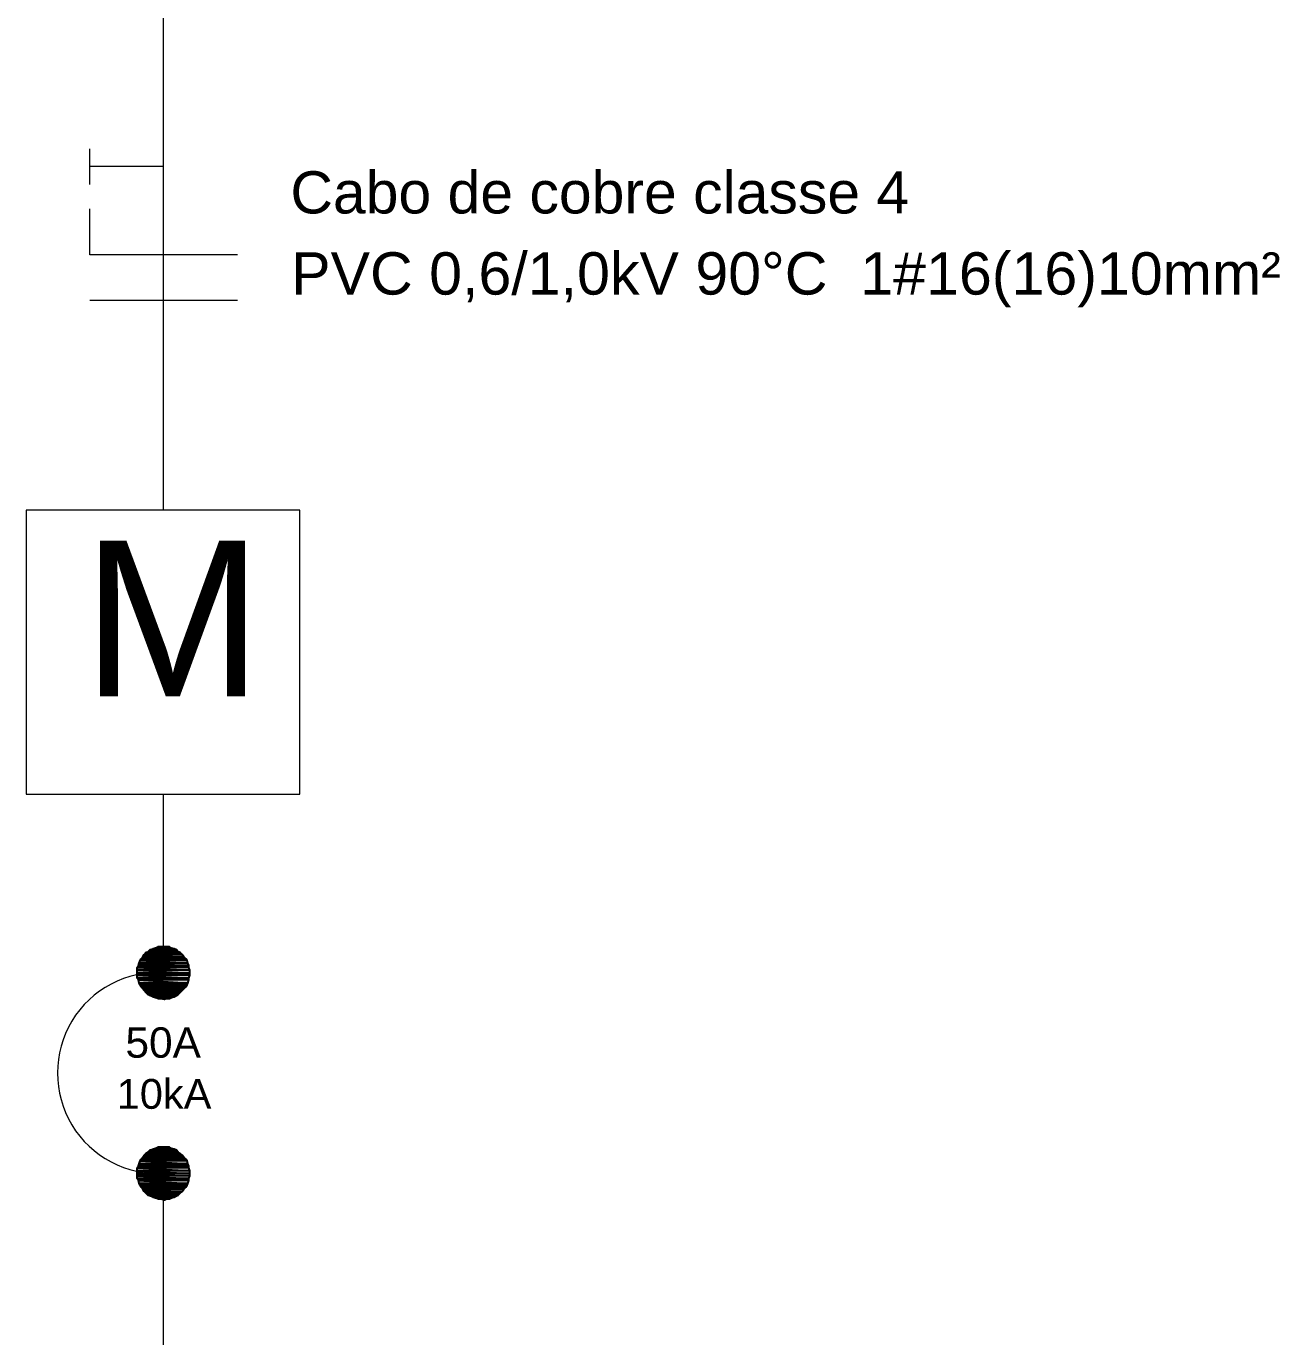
# Model space of a CAD drawing. Header units: millimetres. Extents: x 53 to 176, y -29 to 32.
# Drawn here: x 127.658 to 132.264, y 19.429 to 24.244 of the extents above; entities that cross this region are included whole.
import ezdxf

# ---------------------------------------------------------------- set-up
doc = ezdxf.new("R2010")
doc.units = ezdxf.units.MM
doc.layers.add('13 - Diagrama unifilar', color=7, linetype='Continuous', lineweight=30)
doc.styles.add('Arial0', font='arial.ttf', dxfattribs={"height": 3.14658})

msp = doc.modelspace()

# ---------------------------------------------------------------- hatches: boundary and pattern name
at = {"layer": '13 - Diagrama unifilar', "true_color": 0x000007}
h = msp.add_hatch(color=7, dxfattribs=at)
h.paths.add_polyline_path([(128.2099, 20.8503), (128.1121, 20.8503), (128.2169, 20.8433)])
h.paths.add_polyline_path([(128.1121, 20.8503), (128.2169, 20.8433), (128.1052, 20.8433)])
h = msp.add_hatch(color=7, dxfattribs=at)
h.paths.add_polyline_path([(128.2015, 20.8544), (128.1233, 20.8544), (128.2099, 20.8503)])
h.paths.add_polyline_path([(128.1233, 20.8544), (128.2099, 20.8503), (128.1121, 20.8503)])
h = msp.add_hatch(color=7, dxfattribs=at)
h.paths.add_polyline_path([(128.1918, 20.8572), (128.1303, 20.8572), (128.2015, 20.8544)])
h.paths.add_polyline_path([(128.1303, 20.8572), (128.2015, 20.8544), (128.1233, 20.8544)])
h = msp.add_hatch(color=7, dxfattribs=at)
h.paths.add_polyline_path([(128.1848, 20.8614), (128.1415, 20.8614), (128.1918, 20.8572)])
h.paths.add_polyline_path([(128.1415, 20.8614), (128.1918, 20.8572), (128.1303, 20.8572)])
h = msp.add_hatch(color=7, dxfattribs=at)
h.paths.add_polyline_path([(128.2518, 20.8014), (128.073, 20.8014), (128.256, 20.793)])
h.paths.add_polyline_path([(128.073, 20.8014), (128.256, 20.793), (128.0702, 20.793)])
h = msp.add_hatch(color=7, dxfattribs=at)
h.paths.add_polyline_path([(128.249, 20.8111), (128.0772, 20.8111), (128.2518, 20.8014)])
h.paths.add_polyline_path([(128.0772, 20.8111), (128.2518, 20.8014), (128.073, 20.8014)])
h = msp.add_hatch(color=7, dxfattribs=at)
h.paths.add_polyline_path([(128.2448, 20.8181), (128.08, 20.8181), (128.249, 20.8111)])
h.paths.add_polyline_path([(128.08, 20.8181), (128.249, 20.8111), (128.0772, 20.8111)])
h = msp.add_hatch(color=7, dxfattribs=at)
h.paths.add_polyline_path([(128.2379, 20.8251), (128.087, 20.8251), (128.2448, 20.8181)])
h.paths.add_polyline_path([(128.087, 20.8251), (128.2448, 20.8181), (128.08, 20.8181)])
h = msp.add_hatch(color=7, dxfattribs=at)
h.paths.add_polyline_path([(128.2309, 20.8335), (128.0912, 20.8335), (128.2379, 20.8251)])
h.paths.add_polyline_path([(128.0912, 20.8335), (128.2379, 20.8251), (128.087, 20.8251)])
h = msp.add_hatch(color=7, dxfattribs=at)
h.paths.add_polyline_path([(128.2239, 20.8405), (128.0982, 20.8405), (128.2309, 20.8335)])
h.paths.add_polyline_path([(128.0982, 20.8405), (128.2309, 20.8335), (128.0912, 20.8335)])
h = msp.add_hatch(color=7, dxfattribs=at)
h.paths.add_polyline_path([(128.2169, 20.8433), (128.1052, 20.8433), (128.2239, 20.8405)])
h.paths.add_polyline_path([(128.1052, 20.8433), (128.2239, 20.8405), (128.0982, 20.8405)])
h = msp.add_hatch(color=7, dxfattribs=at)
h.paths.add_polyline_path([(128.256, 20.793), (128.0702, 20.793), (128.256, 20.786)])
h.paths.add_polyline_path([(128.0702, 20.793), (128.256, 20.786), (128.0661, 20.786)])
h = msp.add_hatch(color=7, dxfattribs=at)
h.paths.add_polyline_path([(128.256, 20.786), (128.0661, 20.786), (128.2588, 20.7762)])
h.paths.add_polyline_path([(128.0661, 20.786), (128.2588, 20.7762), (128.0661, 20.7762)])
h = msp.add_hatch(color=7, dxfattribs=at)
h.paths.add_polyline_path([(128.2588, 20.7762), (128.0661, 20.7762), (128.2588, 20.765)])
h.paths.add_polyline_path([(128.0661, 20.7762), (128.2588, 20.765), (128.0661, 20.765)])
h = msp.add_hatch(color=7, dxfattribs=at)
h.paths.add_polyline_path([(128.2588, 20.765), (128.0661, 20.765), (128.2588, 20.7581)])
h.paths.add_polyline_path([(128.0661, 20.765), (128.2588, 20.7581), (128.0661, 20.7581)])
h = msp.add_hatch(color=7, dxfattribs=at)
h.paths.add_polyline_path([(128.2588, 20.7581), (128.0661, 20.7581), (128.256, 20.7469)])
h.paths.add_polyline_path([(128.0661, 20.7581), (128.256, 20.7469), (128.0661, 20.7469)])
h = msp.add_hatch(color=7, dxfattribs=at)
h.paths.add_polyline_path([(128.256, 20.7469), (128.0661, 20.7469), (128.256, 20.7399)])
h.paths.add_polyline_path([(128.0661, 20.7469), (128.256, 20.7399), (128.0702, 20.7399)])
h = msp.add_hatch(color=7, dxfattribs=at)
h.paths.add_polyline_path([(128.256, 20.7399), (128.0702, 20.7399), (128.2518, 20.7287)])
h.paths.add_polyline_path([(128.0702, 20.7399), (128.2518, 20.7287), (128.073, 20.7287)])
h = msp.add_hatch(color=7, dxfattribs=at)
h.paths.add_polyline_path([(128.2518, 20.7287), (128.073, 20.7287), (128.249, 20.7217)])
h.paths.add_polyline_path([(128.073, 20.7287), (128.249, 20.7217), (128.0772, 20.7217)])
h = msp.add_hatch(color=7, dxfattribs=at)
h.paths.add_polyline_path([(128.249, 20.7217), (128.0772, 20.7217), (128.2448, 20.7148)])
h.paths.add_polyline_path([(128.0772, 20.7217), (128.2448, 20.7148), (128.08, 20.7148)])
h = msp.add_hatch(color=7, dxfattribs=at)
h.paths.add_polyline_path([(128.2448, 20.7148), (128.08, 20.7148), (128.2379, 20.7078)])
h.paths.add_polyline_path([(128.08, 20.7148), (128.2379, 20.7078), (128.087, 20.7078)])
h = msp.add_hatch(color=7, dxfattribs=at)
h.paths.add_polyline_path([(128.2379, 20.7078), (128.087, 20.7078), (128.2309, 20.7008)])
h.paths.add_polyline_path([(128.087, 20.7078), (128.2309, 20.7008), (128.0912, 20.7008)])
h = msp.add_hatch(color=7, dxfattribs=at)
h.paths.add_polyline_path([(128.2309, 20.7008), (128.0912, 20.7008), (128.2239, 20.6938)])
h.paths.add_polyline_path([(128.0912, 20.7008), (128.2239, 20.6938), (128.0982, 20.6938)])
h = msp.add_hatch(color=7, dxfattribs=at)
h.paths.add_polyline_path([(128.2239, 20.6938), (128.0982, 20.6938), (128.2169, 20.6868)])
h.paths.add_polyline_path([(128.0982, 20.6938), (128.2169, 20.6868), (128.1052, 20.6868)])
h = msp.add_hatch(color=7, dxfattribs=at)
h.paths.add_polyline_path([(128.2169, 20.6868), (128.1052, 20.6868), (128.2099, 20.6826)])
h.paths.add_polyline_path([(128.1052, 20.6868), (128.2099, 20.6826), (128.1121, 20.6826)])
h = msp.add_hatch(color=7, dxfattribs=at)
h.paths.add_polyline_path([(128.2099, 20.6826), (128.1121, 20.6826), (128.2015, 20.6784)])
h.paths.add_polyline_path([(128.1121, 20.6826), (128.2015, 20.6784), (128.1233, 20.6784)])
h = msp.add_hatch(color=7, dxfattribs=at)
h.paths.add_polyline_path([(128.2015, 20.6784), (128.1233, 20.6784), (128.1918, 20.6757)])
h.paths.add_polyline_path([(128.1233, 20.6784), (128.1918, 20.6757), (128.1303, 20.6757)])
h = msp.add_hatch(color=7, dxfattribs=at)
h.paths.add_polyline_path([(128.1918, 20.6757), (128.1303, 20.6757), (128.1848, 20.6715)])
h.paths.add_polyline_path([(128.1303, 20.6757), (128.1848, 20.6715), (128.1415, 20.6715)])
h = msp.add_hatch(color=7, dxfattribs=at)
h.paths.add_polyline_path([(128.1415, 20.6715), (128.1485, 20.6715), (128.1736, 20.6715)])
h.paths.add_polyline_path([(128.1485, 20.6715), (128.1736, 20.6715), (128.1666, 20.6687)])
h = msp.add_hatch(color=7, dxfattribs=at)
h.paths.add_polyline_path([(128.2448, 20.082), (128.08, 20.082), (128.249, 20.075)])
h.paths.add_polyline_path([(128.08, 20.082), (128.249, 20.075), (128.0772, 20.075)])
h = msp.add_hatch(color=7, dxfattribs=at)
h.paths.add_polyline_path([(128.2379, 20.089), (128.087, 20.089), (128.2448, 20.082)])
h.paths.add_polyline_path([(128.087, 20.089), (128.2448, 20.082), (128.08, 20.082)])
h = msp.add_hatch(color=7, dxfattribs=at)
h.paths.add_polyline_path([(128.2309, 20.096), (128.0912, 20.096), (128.2379, 20.089)])
h.paths.add_polyline_path([(128.0912, 20.096), (128.2379, 20.089), (128.087, 20.089)])
h = msp.add_hatch(color=7, dxfattribs=at)
h.paths.add_polyline_path([(128.2239, 20.103), (128.0982, 20.103), (128.2309, 20.096)])
h.paths.add_polyline_path([(128.0982, 20.103), (128.2309, 20.096), (128.0912, 20.096)])
h = msp.add_hatch(color=7, dxfattribs=at)
h.paths.add_polyline_path([(128.2169, 20.1072), (128.1052, 20.1072), (128.2239, 20.103)])
h.paths.add_polyline_path([(128.1052, 20.1072), (128.2239, 20.103), (128.0982, 20.103)])
h = msp.add_hatch(color=7, dxfattribs=at)
h.paths.add_polyline_path([(128.2099, 20.1142), (128.1121, 20.1142), (128.2169, 20.1072)])
h.paths.add_polyline_path([(128.1121, 20.1142), (128.2169, 20.1072), (128.1052, 20.1072)])
h = msp.add_hatch(color=7, dxfattribs=at)
h.paths.add_polyline_path([(128.2015, 20.1183), (128.1233, 20.1183), (128.2099, 20.1142)])
h.paths.add_polyline_path([(128.1233, 20.1183), (128.2099, 20.1142), (128.1121, 20.1142)])
h = msp.add_hatch(color=7, dxfattribs=at)
h.paths.add_polyline_path([(128.1918, 20.1211), (128.1303, 20.1211), (128.2015, 20.1183)])
h.paths.add_polyline_path([(128.1303, 20.1211), (128.2015, 20.1183), (128.1233, 20.1183)])
h = msp.add_hatch(color=7, dxfattribs=at)
h.paths.add_polyline_path([(128.1848, 20.1253), (128.1415, 20.1253), (128.1918, 20.1211)])
h.paths.add_polyline_path([(128.1415, 20.1253), (128.1918, 20.1211), (128.1303, 20.1211)])
h = msp.add_hatch(color=7, dxfattribs=at)
h.paths.add_polyline_path([(128.256, 20.0569), (128.0702, 20.0569), (128.256, 20.0499)])
h.paths.add_polyline_path([(128.0702, 20.0569), (128.256, 20.0499), (128.0661, 20.0499)])
h = msp.add_hatch(color=7, dxfattribs=at)
h.paths.add_polyline_path([(128.256, 20.0499), (128.0661, 20.0499), (128.2588, 20.0387)])
h.paths.add_polyline_path([(128.0661, 20.0499), (128.2588, 20.0387), (128.0661, 20.0387)])
h = msp.add_hatch(color=7, dxfattribs=at)
h.paths.add_polyline_path([(128.2588, 20.0387), (128.0661, 20.0387), (128.2588, 20.029)])
h.paths.add_polyline_path([(128.0661, 20.0387), (128.2588, 20.029), (128.0661, 20.029)])
h = msp.add_hatch(color=7, dxfattribs=at)
h.paths.add_polyline_path([(128.2518, 20.0639), (128.073, 20.0639), (128.256, 20.0569)])
h.paths.add_polyline_path([(128.073, 20.0639), (128.256, 20.0569), (128.0702, 20.0569)])
h = msp.add_hatch(color=7, dxfattribs=at)
h.paths.add_polyline_path([(128.249, 20.075), (128.0772, 20.075), (128.2518, 20.0639)])
h.paths.add_polyline_path([(128.0772, 20.075), (128.2518, 20.0639), (128.073, 20.0639)])
h = msp.add_hatch(color=7, dxfattribs=at)
h.paths.add_polyline_path([(128.2588, 20.029), (128.0661, 20.029), (128.2588, 20.0206)])
h.paths.add_polyline_path([(128.0661, 20.029), (128.2588, 20.0206), (128.0661, 20.0206)])
h = msp.add_hatch(color=7, dxfattribs=at)
h.paths.add_polyline_path([(128.2588, 20.0206), (128.0661, 20.0206), (128.256, 20.0108)])
h.paths.add_polyline_path([(128.0661, 20.0206), (128.256, 20.0108), (128.0661, 20.0108)])
h = msp.add_hatch(color=7, dxfattribs=at)
h.paths.add_polyline_path([(128.256, 20.0108), (128.0661, 20.0108), (128.256, 20.0038)])
h.paths.add_polyline_path([(128.0661, 20.0108), (128.256, 20.0038), (128.0702, 20.0038)])
h = msp.add_hatch(color=7, dxfattribs=at)
h.paths.add_polyline_path([(128.256, 20.0038), (128.0702, 20.0038), (128.2518, 19.9926)])
h.paths.add_polyline_path([(128.0702, 20.0038), (128.2518, 19.9926), (128.073, 19.9926)])
h = msp.add_hatch(color=7, dxfattribs=at)
h.paths.add_polyline_path([(128.2518, 19.9926), (128.073, 19.9926), (128.249, 19.9857)])
h.paths.add_polyline_path([(128.073, 19.9926), (128.249, 19.9857), (128.0772, 19.9857)])
h = msp.add_hatch(color=7, dxfattribs=at)
h.paths.add_polyline_path([(128.249, 19.9857), (128.0772, 19.9857), (128.2448, 19.9787)])
h.paths.add_polyline_path([(128.0772, 19.9857), (128.2448, 19.9787), (128.08, 19.9787)])
h = msp.add_hatch(color=7, dxfattribs=at)
h.paths.add_polyline_path([(128.2448, 19.9787), (128.08, 19.9787), (128.2379, 19.9717)])
h.paths.add_polyline_path([(128.08, 19.9787), (128.2379, 19.9717), (128.087, 19.9717)])
h = msp.add_hatch(color=7, dxfattribs=at)
h.paths.add_polyline_path([(128.2379, 19.9717), (128.087, 19.9717), (128.2309, 19.9633)])
h.paths.add_polyline_path([(128.087, 19.9717), (128.2309, 19.9633), (128.0912, 19.9633)])
h = msp.add_hatch(color=7, dxfattribs=at)
h.paths.add_polyline_path([(128.2309, 19.9633), (128.0912, 19.9633), (128.2239, 19.9563)])
h.paths.add_polyline_path([(128.0912, 19.9633), (128.2239, 19.9563), (128.0982, 19.9563)])
h = msp.add_hatch(color=7, dxfattribs=at)
h.paths.add_polyline_path([(128.2239, 19.9563), (128.0982, 19.9563), (128.2169, 19.9493)])
h.paths.add_polyline_path([(128.0982, 19.9563), (128.2169, 19.9493), (128.1052, 19.9493)])
h = msp.add_hatch(color=7, dxfattribs=at)
h.paths.add_polyline_path([(128.2169, 19.9493), (128.1052, 19.9493), (128.2099, 19.9465)])
h.paths.add_polyline_path([(128.1052, 19.9493), (128.2099, 19.9465), (128.1121, 19.9465)])
h = msp.add_hatch(color=7, dxfattribs=at)
h.paths.add_polyline_path([(128.2099, 19.9465), (128.1121, 19.9465), (128.2015, 19.9424)])
h.paths.add_polyline_path([(128.1121, 19.9465), (128.2015, 19.9424), (128.1233, 19.9424)])
h = msp.add_hatch(color=7, dxfattribs=at)
h.paths.add_polyline_path([(128.2015, 19.9424), (128.1233, 19.9424), (128.1918, 19.9396)])
h.paths.add_polyline_path([(128.1233, 19.9424), (128.1918, 19.9396), (128.1303, 19.9396)])
h = msp.add_hatch(color=7, dxfattribs=at)
h.paths.add_polyline_path([(128.1918, 19.9396), (128.1303, 19.9396), (128.1848, 19.9354)])
h.paths.add_polyline_path([(128.1303, 19.9396), (128.1848, 19.9354), (128.1415, 19.9354)])
h = msp.add_hatch(color=7, dxfattribs=at)
h.paths.add_polyline_path([(128.1415, 19.9354), (128.1485, 19.9354), (128.1736, 19.9354)])
h.paths.add_polyline_path([(128.1485, 19.9354), (128.1736, 19.9354), (128.1666, 19.9312)])

# ---------------------------------------------------------------- linework, layer by layer
at = {"layer": '13 - Diagrama unifilar', "color": 7, "linetype": 'Continuous', "lineweight": 20, "true_color": 0x000007}
for points in [[(128.1624, 23.4831), (128.1624, 25.6844), (128.1624, 25.6844)], [(128.1624, 23.729), (127.8915, 23.729), (127.8915, 23.7932)], [(127.8915, 23.6619), (127.8915, 23.729), (127.8915, 23.729)], [(128.4348, 23.4035), (128.1624, 23.4035), (127.8915, 23.4035), (127.8915, 23.5725)], [(128.1624, 22.4663), (128.1624, 23.4831), (128.1624, 23.4831)], [(128.4348, 23.2359), (128.1624, 23.2359), (127.8915, 23.2359)], [(128.1624, 20.765), (128.1624, 21.4229), (128.1624, 21.4229)], [(128.1624, 18.5735), (128.1624, 20.029), (128.1624, 20.029)]]:
    msp.add_lwpolyline(points, dxfattribs=at)
msp.add_lwpolyline([(127.6582, 21.4229), (128.6639, 21.4229), (128.6639, 22.4663), (127.6582, 22.4663)], close=True, dxfattribs=at)
at = {"layer": '13 - Diagrama unifilar', "color": 7, "linetype": 'Continuous', "lineweight": -2, "true_color": 0x000007}
for points in [[(128.1121, 20.8503), (128.2169, 20.8433), (128.1052, 20.8433)], [(128.1233, 20.8544), (128.2099, 20.8503), (128.1121, 20.8503)], [(128.2099, 20.8503), (128.1121, 20.8503), (128.2169, 20.8433)], [(128.1303, 20.8572), (128.2015, 20.8544), (128.1233, 20.8544)], [(128.2015, 20.8544), (128.1233, 20.8544), (128.2099, 20.8503)], [(128.1415, 20.8614), (128.1918, 20.8572), (128.1303, 20.8572)], [(128.1918, 20.8572), (128.1303, 20.8572), (128.2015, 20.8544)], [(128.1485, 20.8614), (128.1848, 20.8614), (128.1415, 20.8614)], [(128.1848, 20.8614), (128.1415, 20.8614), (128.1918, 20.8572)], [(128.1666, 20.8614), (128.1736, 20.8614), (128.1485, 20.8614)], [(128.1736, 20.8614), (128.1485, 20.8614), (128.1848, 20.8614)], [(128.073, 20.8014), (128.256, 20.793), (128.0702, 20.793)], [(128.0772, 20.8111), (128.2518, 20.8014), (128.073, 20.8014)], [(128.2518, 20.8014), (128.073, 20.8014), (128.256, 20.793)], [(128.08, 20.8181), (128.249, 20.8111), (128.0772, 20.8111)], [(128.249, 20.8111), (128.0772, 20.8111), (128.2518, 20.8014)], [(128.087, 20.8251), (128.2448, 20.8181), (128.08, 20.8181)], [(128.2448, 20.8181), (128.08, 20.8181), (128.249, 20.8111)], [(128.0912, 20.8335), (128.2379, 20.8251), (128.087, 20.8251)], [(128.2379, 20.8251), (128.087, 20.8251), (128.2448, 20.8181)], [(128.0982, 20.8405), (128.2309, 20.8335), (128.0912, 20.8335)], [(128.2309, 20.8335), (128.0912, 20.8335), (128.2379, 20.8251)], [(128.1052, 20.8433), (128.2239, 20.8405), (128.0982, 20.8405)], [(128.2239, 20.8405), (128.0982, 20.8405), (128.2309, 20.8335)], [(128.2169, 20.8433), (128.1052, 20.8433), (128.2239, 20.8405)], [(128.0702, 20.793), (128.256, 20.786), (128.0661, 20.786)], [(128.256, 20.786), (128.0661, 20.786), (128.2588, 20.7762)], [(128.0661, 20.786), (128.2588, 20.7762), (128.0661, 20.7762)], [(128.2588, 20.7762), (128.0661, 20.7762), (128.2588, 20.765)], [(128.0661, 20.7762), (128.2588, 20.765), (128.0661, 20.765)], [(128.2588, 20.765), (128.0661, 20.765), (128.2588, 20.7581)], [(128.0661, 20.765), (128.2588, 20.7581), (128.0661, 20.7581)], [(128.2588, 20.7581), (128.0661, 20.7581), (128.256, 20.7469)], [(128.0661, 20.7581), (128.256, 20.7469), (128.0661, 20.7469)], [(128.256, 20.793), (128.0702, 20.793), (128.256, 20.786)], [(128.256, 20.7469), (128.0661, 20.7469), (128.256, 20.7399)], [(128.0661, 20.7469), (128.256, 20.7399), (128.0702, 20.7399)], [(128.256, 20.7399), (128.0702, 20.7399), (128.2518, 20.7287)], [(128.0702, 20.7399), (128.2518, 20.7287), (128.073, 20.7287)], [(128.2518, 20.7287), (128.073, 20.7287), (128.249, 20.7217)], [(128.073, 20.7287), (128.249, 20.7217), (128.0772, 20.7217)], [(128.249, 20.7217), (128.0772, 20.7217), (128.2448, 20.7148)], [(128.0772, 20.7217), (128.2448, 20.7148), (128.08, 20.7148)], [(128.2448, 20.7148), (128.08, 20.7148), (128.2379, 20.7078)], [(128.08, 20.7148), (128.2379, 20.7078), (128.087, 20.7078)], [(128.2379, 20.7078), (128.087, 20.7078), (128.2309, 20.7008)], [(128.087, 20.7078), (128.2309, 20.7008), (128.0912, 20.7008)], [(128.2309, 20.7008), (128.0912, 20.7008), (128.2239, 20.6938)], [(128.0912, 20.7008), (128.2239, 20.6938), (128.0982, 20.6938)], [(128.2239, 20.6938), (128.0982, 20.6938), (128.2169, 20.6868)], [(128.0982, 20.6938), (128.2169, 20.6868), (128.1052, 20.6868)], [(128.2169, 20.6868), (128.1052, 20.6868), (128.2099, 20.6826)], [(128.1052, 20.6868), (128.2099, 20.6826), (128.1121, 20.6826)], [(128.2099, 20.6826), (128.1121, 20.6826), (128.2015, 20.6784)], [(128.1121, 20.6826), (128.2015, 20.6784), (128.1233, 20.6784)], [(128.2015, 20.6784), (128.1233, 20.6784), (128.1918, 20.6757)], [(128.1233, 20.6784), (128.1918, 20.6757), (128.1303, 20.6757)], [(128.1918, 20.6757), (128.1303, 20.6757), (128.1848, 20.6715)], [(128.1303, 20.6757), (128.1848, 20.6715), (128.1415, 20.6715)], [(128.1415, 20.6715), (128.1485, 20.6715), (128.1736, 20.6715)], [(128.1415, 20.6715), (128.1848, 20.6715), (128.1736, 20.6715)], [(128.1485, 20.6715), (128.1736, 20.6715), (128.1666, 20.6687)], [(128.08, 20.082), (128.249, 20.075), (128.0772, 20.075)], [(128.087, 20.089), (128.2448, 20.082), (128.08, 20.082)], [(128.2448, 20.082), (128.08, 20.082), (128.249, 20.075)], [(128.0912, 20.096), (128.2379, 20.089), (128.087, 20.089)], [(128.2379, 20.089), (128.087, 20.089), (128.2448, 20.082)], [(128.0982, 20.103), (128.2309, 20.096), (128.0912, 20.096)], [(128.2309, 20.096), (128.0912, 20.096), (128.2379, 20.089)], [(128.1052, 20.1072), (128.2239, 20.103), (128.0982, 20.103)], [(128.2239, 20.103), (128.0982, 20.103), (128.2309, 20.096)], [(128.1121, 20.1142), (128.2169, 20.1072), (128.1052, 20.1072)], [(128.2169, 20.1072), (128.1052, 20.1072), (128.2239, 20.103)], [(128.1233, 20.1183), (128.2099, 20.1142), (128.1121, 20.1142)], [(128.2099, 20.1142), (128.1121, 20.1142), (128.2169, 20.1072)], [(128.1303, 20.1211), (128.2015, 20.1183), (128.1233, 20.1183)], [(128.2015, 20.1183), (128.1233, 20.1183), (128.2099, 20.1142)], [(128.1415, 20.1253), (128.1918, 20.1211), (128.1303, 20.1211)], [(128.1918, 20.1211), (128.1303, 20.1211), (128.2015, 20.1183)], [(128.1485, 20.1253), (128.1848, 20.1253), (128.1415, 20.1253)], [(128.1848, 20.1253), (128.1415, 20.1253), (128.1918, 20.1211)], [(128.1666, 20.1253), (128.1736, 20.1253), (128.1485, 20.1253)], [(128.1736, 20.1253), (128.1485, 20.1253), (128.1848, 20.1253)], [(128.0702, 20.0569), (128.256, 20.0499), (128.0661, 20.0499)], [(128.256, 20.0499), (128.0661, 20.0499), (128.2588, 20.0387)], [(128.0661, 20.0499), (128.2588, 20.0387), (128.0661, 20.0387)], [(128.2588, 20.0387), (128.0661, 20.0387), (128.2588, 20.029)], [(128.0661, 20.0387), (128.2588, 20.029), (128.0661, 20.029)], [(128.073, 20.0639), (128.256, 20.0569), (128.0702, 20.0569)], [(128.256, 20.0569), (128.0702, 20.0569), (128.256, 20.0499)], [(128.0772, 20.075), (128.2518, 20.0639), (128.073, 20.0639)], [(128.2518, 20.0639), (128.073, 20.0639), (128.256, 20.0569)], [(128.249, 20.075), (128.0772, 20.075), (128.2518, 20.0639)], [(128.2588, 20.029), (128.0661, 20.029), (128.2588, 20.0206)], [(128.0661, 20.029), (128.2588, 20.0206), (128.0661, 20.0206)], [(128.2588, 20.0206), (128.0661, 20.0206), (128.256, 20.0108)], [(128.0661, 20.0206), (128.256, 20.0108), (128.0661, 20.0108)], [(128.256, 20.0108), (128.0661, 20.0108), (128.256, 20.0038)], [(128.0661, 20.0108), (128.256, 20.0038), (128.0702, 20.0038)], [(128.256, 20.0038), (128.0702, 20.0038), (128.2518, 19.9926)], [(128.0702, 20.0038), (128.2518, 19.9926), (128.073, 19.9926)], [(128.2518, 19.9926), (128.073, 19.9926), (128.249, 19.9857)], [(128.073, 19.9926), (128.249, 19.9857), (128.0772, 19.9857)], [(128.249, 19.9857), (128.0772, 19.9857), (128.2448, 19.9787)], [(128.0772, 19.9857), (128.2448, 19.9787), (128.08, 19.9787)], [(128.2448, 19.9787), (128.08, 19.9787), (128.2379, 19.9717)], [(128.08, 19.9787), (128.2379, 19.9717), (128.087, 19.9717)], [(128.2379, 19.9717), (128.087, 19.9717), (128.2309, 19.9633)], [(128.087, 19.9717), (128.2309, 19.9633), (128.0912, 19.9633)], [(128.2309, 19.9633), (128.0912, 19.9633), (128.2239, 19.9563)], [(128.0912, 19.9633), (128.2239, 19.9563), (128.0982, 19.9563)], [(128.2239, 19.9563), (128.0982, 19.9563), (128.2169, 19.9493)], [(128.0982, 19.9563), (128.2169, 19.9493), (128.1052, 19.9493)], [(128.2169, 19.9493), (128.1052, 19.9493), (128.2099, 19.9465)], [(128.1052, 19.9493), (128.2099, 19.9465), (128.1121, 19.9465)], [(128.2099, 19.9465), (128.1121, 19.9465), (128.2015, 19.9424)], [(128.1121, 19.9465), (128.2015, 19.9424), (128.1233, 19.9424)], [(128.2015, 19.9424), (128.1233, 19.9424), (128.1918, 19.9396)], [(128.1233, 19.9424), (128.1918, 19.9396), (128.1303, 19.9396)], [(128.1918, 19.9396), (128.1303, 19.9396), (128.1848, 19.9354)], [(128.1303, 19.9396), (128.1848, 19.9354), (128.1415, 19.9354)], [(128.1415, 19.9354), (128.1485, 19.9354), (128.1736, 19.9354)], [(128.1415, 19.9354), (128.1848, 19.9354), (128.1736, 19.9354)], [(128.1485, 19.9354), (128.1736, 19.9354), (128.1666, 19.9312)]]:
    msp.add_lwpolyline(points, close=True, dxfattribs=at)
at = {"layer": '13 - Diagrama unifilar', "color": 7, "linetype": 'Continuous', "lineweight": 20, "true_color": 0x000007}
msp.add_open_spline([(128.1638, 20.7678), (128.0269, 20.7748), (127.897, 20.7064), (127.8258, 20.5891), (127.8258, 20.5891), (127.756, 20.4717), (127.756, 20.3251), (127.8258, 20.2077), (127.8258, 20.2077), (127.897, 20.0904), (128.0269, 20.022), (128.1638, 20.029)], degree=3, knots=[0, 0, 0, 0, 0.083333, 0.083333, 0.083333, 0.083334, 0.166667, 0.166667, 0.166667, 0.166668, 1, 1, 1, 1], dxfattribs=at)

# ---------------------------------------------------------------- texts
at = {"layer": '13 - Diagrama unifilar', "color": 7, "true_color": 0x000007, "style": 'Arial0'}
for s, height, p in [('Cabo de cobre classe 4', 0.154932, (128.6289, 23.5561)), ('PVC 0,6/1,0kV 90°C  1#16(16)10mm²', 0.155513, (128.6317, 23.258)), ('M', 0.5711, (127.8635, 21.7825)), ('50A', 0.11159, (128.0228, 20.4544)), ('10kA', 0.10937, (127.9906, 20.2667))]:
    msp.add_text(s, height=height, dxfattribs=at).set_placement(p)

doc.saveas('drawing.dxf')
